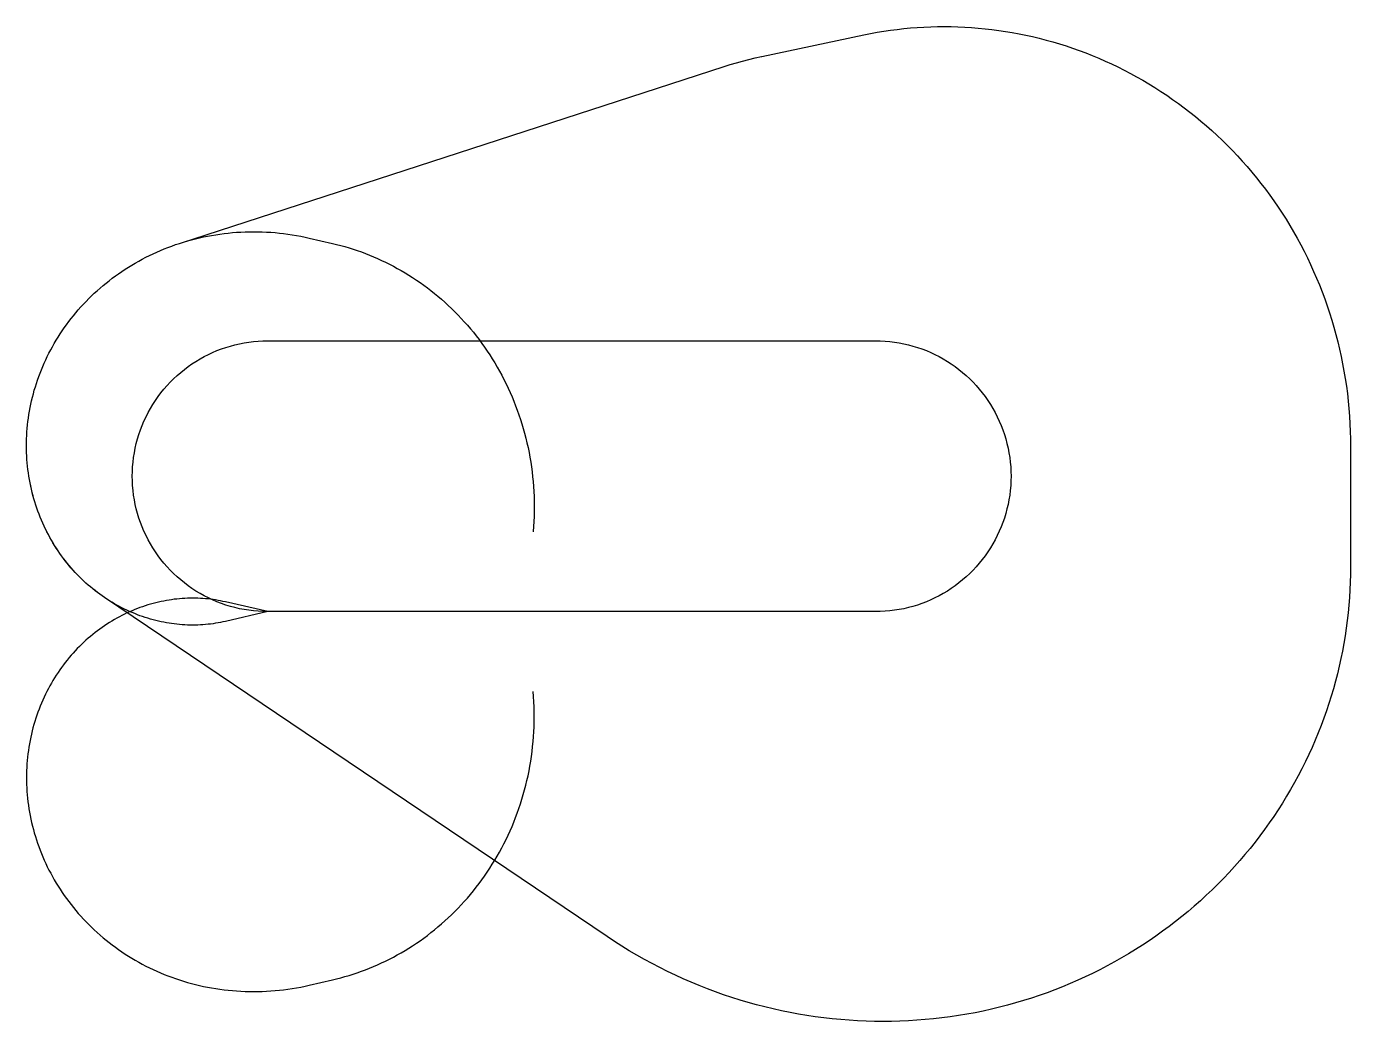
# Model space of a CAD drawing. Header units: metres. Extents: x -9096 to 40828, y -15452 to 22059.
import ezdxf

# ---------------------------------------------------------------- set-up
doc = ezdxf.new("R2010")
doc.units = ezdxf.units.M

msp = doc.modelspace()

# ---------------------------------------------------------------- linework, layer by layer
at = {"layer": 'NorminalTrack', "color": 1}
msp.add_lwpolyline([(0, 0), (0, 0), (-178, 3), (-356, 12), (-534, 28), (-711, 50), (-887, 78), (-1062, 112), (-1235, 152), (-1407, 198), (-1578, 250), (-1746, 308), (-1913, 372), (-2077, 441), (-2238, 517), (-2397, 598), (-2553, 684), (-2706, 776), (-2855, 873), (-3001, 975), (-3144, 1082), (-3282, 1195), (-3417, 1311), (-3547, 1433), (-3673, 1559), (-3794, 1689), (-3911, 1824), (-4024, 1962), (-4131, 2105), (-4233, 2251), (-4330, 2400), (-4422, 2553), (-4508, 2709), (-4589, 2868), (-4665, 3029), (-4734, 3193), (-4798, 3360), (-4856, 3528), (-4908, 3699), (-4954, 3871), (-4994, 4044), (-5028, 4219), (-5056, 4395), (-5078, 4572), (-5094, 4750), (-5103, 4928), (-5106, 5106), (-5103, 5284), (-5094, 5462), (-5078, 5640), (-5056, 5817), (-5028, 5993), (-4994, 6168), (-4954, 6341), (-4908, 6513), (-4856, 6684), (-4798, 6852), (-4734, 7019), (-4665, 7183), (-4589, 7344), (-4508, 7503), (-4422, 7659), (-4330, 7812), (-4233, 7961), (-4131, 8107), (-4024, 8249), (-3911, 8388), (-3794, 8522), (-3673, 8653), (-3547, 8779), (-3417, 8900), (-3282, 9017), (-3144, 9129), (-3001, 9237), (-2855, 9339), (-2706, 9436), (-2553, 9528), (-2397, 9614), (-2238, 9695), (-2077, 9770), (-1913, 9840), (-1746, 9904), (-1578, 9962), (-1407, 10014), (-1235, 10060), (-1062, 10100), (-887, 10134), (-711, 10162), (-534, 10184), (-356, 10199), (-178, 10209), (0, 10212), (0, 10212), (22921, 10212), (22921, 10212), (23099, 10209), (23277, 10199), (23455, 10184), (23632, 10162), (23808, 10134), (23983, 10100), (24156, 10060), (24328, 10014), (24499, 9962), (24667, 9904), (24834, 9840), (24998, 9770), (25159, 9695), (25318, 9614), (25474, 9528), (25627, 9436), (25776, 9339), (25922, 9237), (26065, 9129), (26203, 9017), (26338, 8900), (26468, 8779), (26594, 8653), (26716, 8522), (26832, 8388), (26945, 8249), (27052, 8107), (27154, 7961), (27251, 7812), (27343, 7659), (27429, 7503), (27510, 7344), (27586, 7183), (27655, 7019), (27719, 6852), (27777, 6684), (27829, 6513), (27875, 6341), (27915, 6168), (27949, 5993), (27977, 5817), (27999, 5640), (28015, 5462), (28024, 5284), (28027, 5106), (28024, 4928), (28015, 4750), (27999, 4572), (27977, 4395), (27949, 4219), (27915, 4044), (27875, 3871), (27829, 3699), (27777, 3528), (27719, 3360), (27655, 3193), (27586, 3029), (27510, 2868), (27429, 2709), (27343, 2553), (27251, 2400), (27154, 2251), (27052, 2105), (26945, 1962), (26832, 1824), (26716, 1689), (26594, 1559), (26468, 1433), (26338, 1311), (26203, 1195), (26065, 1082), (25922, 975), (25776, 873), (25627, 776), (25474, 684), (25318, 598), (25159, 517), (24998, 441), (24834, 372), (24667, 308), (24499, 250), (24328, 198), (24156, 152), (23983, 112), (23808, 78), (23632, 50), (23455, 28), (23277, 12), (23099, 3), (22921, 0), (0, 0)], dxfattribs=at)
at = {"layer": 'WindSpiral', "color": 5}
for points in [[(0, 0), (-1596, -368), (-1687, -388), (-1779, -407), (-1872, -424), (-1966, -440), (-2060, -454), (-2154, -466), (-2249, -477), (-2345, -486), (-2441, -494), (-2537, -500), (-2634, -504), (-2732, -506), (-2830, -507), (-2928, -506), (-3026, -504), (-3125, -499), (-3224, -493), (-3323, -485), (-3423, -476), (-3522, -464), (-3622, -451), (-3722, -436), (-3822, -420), (-3922, -401), (-4022, -381), (-4121, -358), (-4221, -334), (-4321, -309), (-4421, -281), (-4520, -251), (-4619, -220), (-4718, -187), (-4817, -152), (-4916, -115), (-5014, -76), (-5112, -36), (-5209, 6), (-5306, 51), (-5402, 97), (-5498, 145), (-5594, 194), (-5689, 246), (-5783, 299), (-5876, 354), (-5969, 411), (-6061, 470), (-6153, 531), (-6244, 593), (-6333, 657), (-6422, 723), (-6510, 791), (-6598, 860), (-6684, 931), (-6769, 1004), (-6853, 1079), (-6936, 1155), (-7019, 1233), (-7099, 1312), (-7179, 1394), (-7258, 1476), (-7335, 1561), (-7411, 1647), (-7486, 1735), (-7560, 1824), (-7632, 1915), (-7703, 2007), (-7772, 2101), (-7840, 2196), (-7906, 2293), (-7971, 2391), (-8035, 2491), (-8097, 2592), (-8157, 2694), (-8216, 2798), (-8272, 2903), (-8328, 3009), (-8381, 3116), (-8433, 3225), (-8483, 3335), (-8532, 3446), (-8578, 3559), (-8623, 3672), (-8666, 3787), (-8706, 3902), (-8745, 4019), (-8782, 4136), (-8818, 4255), (-8851, 4375), (-8882, 4495), (-8911, 4616), (-8938, 4738), (-8963, 4861), (-8986, 4985), (-9006, 5109), (-9025, 5234), (-9042, 5360), (-9056, 5486), (-9068, 5613), (-9078, 5741), (-9086, 5869), (-9092, 5997), (-9095, 6126), (-9096, 6255), (-9095, 6385), (-9091, 6515), (-9086, 6645), (-9078, 6775), (-9067, 6906), (-9055, 7037), (-9040, 7167), (-9022, 7298), (-9003, 7429), (-8981, 7560), (-8957, 7691), (-8930, 7822), (-8901, 7952), (-8870, 8083), (-8836, 8213), (-8800, 8343), (-8761, 8473), (-8721, 8602), (-8677, 8731), (-8632, 8859), (-8584, 8987), (-8534, 9114), (-8481, 9241), (-8426, 9367), (-8369, 9493), (-8310, 9618), (-8248, 9742), (-8183, 9865), (-8117, 9988), (-8048, 10109), (-7977, 10230), (-7903, 10350), (-7828, 10468), (-7750, 10586), (-7670, 10703), (-7587, 10818), (-7503, 10932), (-7416, 11045), (-7327, 11157), (-7236, 11268), (-7143, 11377), (-7047, 11485), (-6950, 11591), (-6850, 11696), (-6748, 11799), (-6645, 11901), (-6539, 12001), (-6431, 12100), (-6322, 12197), (-6210, 12292), (-6097, 12386), (-5981, 12477), (-5864, 12567), (-5745, 12655), (-5624, 12741), (-5501, 12826), (-5377, 12908), (-5251, 12988), (-5123, 13067), (-4994, 13143), (-4862, 13217), (-4730, 13289), (-4596, 13359), (-4460, 13426), (-4323, 13492), (-4184, 13555), (-4044, 13616), (-3903, 13674), (-3760, 13730), (-3616, 13784), (-3471, 13836), (-3324, 13884), (-3324, 13884), (17211, 20551), (17442, 20623), (17674, 20692), (17907, 20757), (18142, 20817), (18379, 20874), (18616, 20927), (18625, 20928), (22483, 21745), (22730, 21795), (22979, 21841), (23228, 21882), (23478, 21919), (23730, 21952), (23982, 21981), (24235, 22005), (24489, 22025), (24743, 22040), (24999, 22051), (25254, 22057), (25510, 22059), (25766, 22057), (26023, 22050), (26280, 22039), (26537, 22023), (26794, 22002), (27050, 21977), (27307, 21948), (27564, 21914), (27820, 21875), (28076, 21832), (28331, 21785), (28586, 21732), (28841, 21676), (29094, 21615), (29347, 21549), (29599, 21479), (29850, 21404), (30100, 21325), (30349, 21242), (30597, 21154), (30843, 21061), (31089, 20964), (31333, 20863), (31575, 20758), (31816, 20648), (32055, 20533), (32292, 20415), (32528, 20292), (32762, 20164), (32993, 20033), (33223, 19897), (33451, 19758), (33676, 19614), (33900, 19466), (34121, 19313), (34339, 19157), (34555, 18997), (34769, 18833), (34979, 18665), (35188, 18493), (35393, 18317), (35596, 18138), (35795, 17955), (35992, 17768), (36186, 17577), (36376, 17383), (36563, 17185), (36747, 16984), (36928, 16779), (37106, 16571), (37280, 16360), (37450, 16145), (37617, 15927), (37780, 15706), (37940, 15482), (38096, 15254), (38248, 15024), (38396, 14791), (38540, 14555), (38681, 14316), (38817, 14075), (38949, 13831), (39078, 13584), (39201, 13335), (39321, 13083), (39437, 12829), (39548, 12573), (39655, 12314), (39757, 12053), (39855, 11791), (39949, 11526), (40038, 11259), (40122, 10991), (40202, 10720), (40277, 10448), (40348, 10175), (40413, 9900), (40474, 9623), (40531, 9345), (40582, 9066), (40629, 8785), (40671, 8504), (40708, 8221), (40740, 7938), (40767, 7653), (40789, 7368), (40806, 7082), (40818, 6796), (40826, 6509), (40828, 6236), (40828, 1681), (40825, 1394), (40818, 1106), (40805, 817), (40788, 529), (40765, 241), (40737, -47), (40704, -335), (40667, -623), (40624, -910), (40576, -1197), (40522, -1484), (40464, -1770), (40401, -2055), (40333, -2339), (40260, -2622), (40181, -2905), (40098, -3186), (40010, -3466), (39916, -3745), (39818, -4022), (39715, -4298), (39607, -4573), (39494, -4846), (39376, -5117), (39253, -5387), (39125, -5654), (38993, -5920), (38856, -6184), (38714, -6445), (38567, -6704), (38416, -6961), (38259, -7216), (38099, -7468), (37934, -7718), (37764, -7965), (37590, -8209), (37411, -8450), (37228, -8689), (37041, -8924), (36849, -9157), (36653, -9387), (36453, -9613), (36248, -9836), (36040, -10055), (35828, -10272), (35611, -10484), (35391, -10693), (35166, -10899), (34938, -11101), (34706, -11299), (34471, -11493), (34232, -11683), (33989, -11869), (33743, -12052), (33493, -12230), (33240, -12404), (32984, -12573), (32724, -12739), (32462, -12899), (32196, -13056), (31927, -13208), (31656, -13356), (31381, -13498), (31104, -13637), (30824, -13770), (30542, -13899), (30256, -14023), (29969, -14142), (29679, -14256), (29387, -14365), (29093, -14470), (28796, -14569), (28498, -14663), (28197, -14752), (27895, -14836), (27591, -14914), (27286, -14988), (26978, -15056), (26670, -15119), (26360, -15176), (26048, -15228), (25736, -15275), (25422, -15316), (25107, -15352), (24791, -15382), (24475, -15407), (24158, -15427), (23840, -15441), (23521, -15449), (23203, -15452), (22883, -15449), (22564, -15441), (22244, -15427), (21925, -15407), (21605, -15382), (21285, -15351), (20966, -15315), (20647, -15273), (20329, -15225), (20011, -15172), (19694, -15113), (19377, -15049), (19061, -14979), (18746, -14903), (18433, -14822), (18120, -14735), (17809, -14643), (17498, -14545), (17190, -14442), (16883, -14333), (16577, -14219), (16273, -14099), (15971, -13974), (15671, -13844), (15373, -13708), (15077, -13567), (14783, -13420), (14492, -13268), (14202, -13111), (13916, -12949), (13632, -12782), (13350, -12609), (13072, -12432), (12796, -12250), (-6151, 530), (-6242, 592), (-6332, 656), (-6421, 722), (-6509, 789), (-6596, 859), (-6682, 930), (-6768, 1003), (-6852, 1077), (-6935, 1153), (-7017, 1231), (-7098, 1311), (-7178, 1392), (-7256, 1475), (-7334, 1559), (-7410, 1645), (-7485, 1733), (-7558, 1822), (-7631, 1913), (-7701, 2005), (-7771, 2099), (-7839, 2194), (-7905, 2291), (-7970, 2389), (-8034, 2489), (-8096, 2590), (-8156, 2692), (-8214, 2796), (-8271, 2901), (-8327, 3007), (-8380, 3114), (-8432, 3223), (-8482, 3333), (-8531, 3444), (-8577, 3557), (-8622, 3670), (-8665, 3785), (-8706, 3900), (-8745, 4017), (-8782, 4134), (-8817, 4253), (-8850, 4372), (-8881, 4493), (-8910, 4614), (-8937, 4736), (-8962, 4859), (-8985, 4983), (-9006, 5107), (-9025, 5232), (-9041, 5358), (-9056, 5484), (-9068, 5611), (-9078, 5738), (-9086, 5866), (-9091, 5995), (-9095, 6124), (-9096, 6253), (-9096, 6253)], [(0, 0), (-1596, -368), (-1687, -388), (-1779, -407), (-1872, -424), (-1966, -440), (-2060, -454), (-2154, -466), (-2249, -477), (-2345, -486), (-2441, -494), (-2537, -500), (-2634, -504), (-2732, -506), (-2830, -507), (-2928, -506), (-3026, -504), (-3125, -499), (-3224, -493), (-3323, -485), (-3423, -476), (-3522, -464), (-3622, -451), (-3722, -436), (-3822, -420), (-3922, -401), (-4022, -381), (-4121, -358), (-4221, -334), (-4321, -309), (-4421, -281), (-4520, -251), (-4619, -220), (-4718, -187), (-4817, -152), (-4916, -115), (-5014, -76), (-5112, -36), (-5209, 6), (-5306, 51), (-5402, 97), (-5498, 145), (-5594, 194), (-5689, 246), (-5783, 299), (-5876, 354), (-5969, 411), (-6061, 470), (-6153, 531), (-6244, 593), (-6333, 657), (-6422, 723), (-6510, 791), (-6598, 860), (-6684, 931), (-6769, 1004), (-6853, 1079), (-6936, 1155), (-7019, 1233), (-7099, 1312), (-7179, 1394), (-7258, 1476), (-7335, 1561), (-7411, 1647), (-7486, 1735), (-7560, 1824), (-7632, 1915), (-7703, 2007), (-7772, 2101), (-7840, 2196), (-7906, 2293), (-7971, 2391), (-8035, 2491), (-8097, 2592), (-8157, 2694), (-8216, 2798), (-8272, 2903), (-8328, 3009), (-8381, 3116), (-8433, 3225), (-8483, 3335), (-8532, 3446), (-8578, 3559), (-8623, 3672), (-8666, 3787), (-8706, 3902), (-8745, 4019), (-8782, 4136), (-8818, 4255), (-8851, 4375), (-8882, 4495), (-8911, 4616), (-8938, 4738), (-8963, 4861), (-8986, 4985), (-9006, 5109), (-9025, 5234), (-9042, 5360), (-9056, 5486), (-9068, 5613), (-9078, 5741), (-9086, 5869), (-9092, 5997), (-9095, 6126), (-9096, 6255), (-9095, 6385), (-9091, 6515), (-9086, 6645), (-9078, 6775), (-9067, 6906), (-9055, 7037), (-9040, 7167), (-9022, 7298), (-9003, 7429), (-8981, 7560), (-8957, 7691), (-8930, 7822), (-8901, 7952), (-8870, 8083), (-8836, 8213), (-8800, 8343), (-8761, 8473), (-8721, 8602), (-8677, 8731), (-8632, 8859), (-8584, 8987), (-8534, 9114), (-8481, 9241), (-8426, 9367), (-8369, 9493), (-8310, 9618), (-8248, 9742), (-8183, 9865), (-8117, 9988), (-8048, 10109), (-7977, 10230), (-7903, 10350), (-7828, 10468), (-7750, 10586), (-7670, 10703), (-7587, 10818), (-7503, 10932), (-7416, 11045), (-7327, 11157), (-7236, 11268), (-7143, 11377), (-7047, 11485), (-6950, 11591), (-6850, 11696), (-6748, 11799), (-6645, 11901), (-6539, 12001), (-6431, 12100), (-6322, 12197), (-6210, 12292), (-6097, 12386), (-5981, 12477), (-5864, 12567), (-5745, 12655), (-5624, 12741), (-5501, 12826), (-5377, 12908), (-5251, 12988), (-5123, 13067), (-4994, 13143), (-4862, 13217), (-4730, 13289), (-4596, 13359), (-4460, 13426), (-4323, 13492), (-4184, 13555), (-4044, 13616), (-3903, 13674), (-3760, 13730), (-3616, 13784), (-3471, 13836), (-3324, 13884), (-3177, 13931), (-3028, 13975), (-2878, 14016), (-2727, 14055), (-2576, 14092), (-2423, 14126), (-2269, 14157), (-2114, 14186), (-1959, 14211), (-1803, 14235), (-1646, 14255), (-1488, 14273), (-1330, 14288), (-1171, 14301), (-1012, 14311), (-852, 14318), (-692, 14322), (-531, 14323), (-370, 14322), (-209, 14317), (-47, 14310), (115, 14300), (277, 14288), (439, 14272), (601, 14253), (763, 14232), (925, 14208), (1087, 14181), (1249, 14151), (1410, 14118), (1566, 14083), (2437, 13882), (2594, 13844), (2752, 13804), (2908, 13760), (3065, 13714), (3221, 13665), (3376, 13613), (3531, 13558), (3685, 13501), (3838, 13441), (3990, 13377), (4142, 13311), (4293, 13243), (4443, 13171), (4592, 13097), (4740, 13020), (4887, 12940), (5033, 12858), (5178, 12773), (5321, 12685), (5464, 12594), (5604, 12501), (5744, 12405), (5882, 12307), (6019, 12205), (6154, 12102), (6288, 11995), (6420, 11887), (6550, 11775), (6679, 11662), (6806, 11545), (6931, 11427), (7054, 11306), (7176, 11182), (7295, 11056), (7413, 10928), (7528, 10798), (7641, 10665), (7753, 10530), (7862, 10393), (7969, 10254), (8074, 10112), (8176, 9969), (8276, 9823), (8374, 9676), (8469, 9526), (8562, 9374), (8652, 9221), (8740, 9066), (8826, 8909), (8908, 8750), (8989, 8589), (9066, 8427), (9141, 8263), (9213, 8098), (9282, 7931), (9349, 7762), (9412, 7592), (9473, 7421), (9531, 7248), (9586, 7074), (9638, 6898), (9687, 6722), (9733, 6544), (9776, 6365), (9816, 6185), (9853, 6004), (9886, 5822), (9917, 5639), (9945, 5455), (9969, 5271), (9990, 5086), (10008, 4900), (10023, 4713), (10034, 4526), (10042, 4338), (10047, 4150), (10049, 3962), (10048, 3773), (10043, 3584), (10034, 3394), (10023, 3205), (10008, 3015), (10007, 3009)], [(0, 0), (-1596, 368), (-1687, 388), (-1779, 407), (-1872, 424), (-1966, 440), (-2060, 454), (-2154, 466), (-2249, 477), (-2345, 486), (-2441, 494), (-2537, 500), (-2634, 504), (-2732, 506), (-2830, 507), (-2928, 506), (-3026, 504), (-3125, 499), (-3224, 493), (-3323, 485), (-3423, 476), (-3522, 464), (-3622, 451), (-3722, 436), (-3822, 420), (-3922, 401), (-4022, 381), (-4121, 358), (-4221, 334), (-4321, 309), (-4421, 281), (-4520, 251), (-4619, 220), (-4718, 187), (-4817, 152), (-4916, 115), (-5014, 76), (-5112, 36), (-5209, -6), (-5306, -51), (-5402, -97), (-5498, -145), (-5594, -194), (-5689, -246), (-5783, -299), (-5876, -354), (-5969, -411), (-6061, -470), (-6153, -531), (-6244, -593), (-6333, -657), (-6422, -723), (-6510, -791), (-6598, -860), (-6684, -931), (-6769, -1004), (-6853, -1079), (-6936, -1155), (-7019, -1233), (-7099, -1312), (-7179, -1394), (-7258, -1476), (-7335, -1561), (-7411, -1647), (-7486, -1735), (-7560, -1824), (-7632, -1915), (-7703, -2007), (-7772, -2101), (-7840, -2196), (-7906, -2293), (-7971, -2391), (-8035, -2491), (-8097, -2592), (-8157, -2694), (-8216, -2798), (-8272, -2903), (-8328, -3009), (-8381, -3116), (-8433, -3225), (-8483, -3335), (-8532, -3446), (-8578, -3559), (-8623, -3672), (-8666, -3787), (-8706, -3902), (-8745, -4019), (-8782, -4136), (-8818, -4255), (-8851, -4375), (-8882, -4495), (-8911, -4616), (-8938, -4738), (-8963, -4861), (-8986, -4985), (-9006, -5109), (-9025, -5234), (-9042, -5360), (-9056, -5486), (-9068, -5613), (-9078, -5741), (-9086, -5869), (-9092, -5997), (-9095, -6126), (-9096, -6255), (-9095, -6385), (-9091, -6515), (-9086, -6645), (-9078, -6775), (-9067, -6906), (-9055, -7037), (-9040, -7167), (-9022, -7298), (-9003, -7429), (-8981, -7560), (-8957, -7691), (-8930, -7822), (-8901, -7952), (-8870, -8083), (-8836, -8213), (-8800, -8343), (-8761, -8473), (-8721, -8602), (-8677, -8731), (-8632, -8859), (-8584, -8987), (-8534, -9114), (-8481, -9241), (-8426, -9367), (-8369, -9493), (-8310, -9618), (-8248, -9742), (-8183, -9865), (-8117, -9988), (-8048, -10109), (-7977, -10230), (-7903, -10350), (-7828, -10468), (-7750, -10586), (-7670, -10703), (-7587, -10818), (-7503, -10932), (-7416, -11045), (-7327, -11157), (-7236, -11268), (-7143, -11377), (-7047, -11485), (-6950, -11591), (-6850, -11696), (-6748, -11799), (-6645, -11901), (-6539, -12001), (-6431, -12100), (-6322, -12197), (-6210, -12292), (-6097, -12386), (-5981, -12477), (-5864, -12567), (-5745, -12655), (-5624, -12741), (-5501, -12826), (-5377, -12908), (-5251, -12988), (-5123, -13067), (-4994, -13143), (-4862, -13217), (-4730, -13289), (-4596, -13359), (-4460, -13426), (-4323, -13492), (-4184, -13555), (-4044, -13616), (-3903, -13674), (-3760, -13730), (-3616, -13784), (-3471, -13836), (-3324, -13884), (-3177, -13931), (-3028, -13975), (-2878, -14016), (-2727, -14055), (-2576, -14092), (-2423, -14126), (-2269, -14157), (-2114, -14186), (-1959, -14211), (-1803, -14235), (-1646, -14255), (-1488, -14273), (-1330, -14288), (-1171, -14301), (-1012, -14311), (-852, -14318), (-692, -14322), (-531, -14323), (-370, -14322), (-209, -14317), (-47, -14310), (115, -14300), (277, -14288), (439, -14272), (601, -14253), (763, -14232), (925, -14208), (1087, -14181), (1249, -14151), (1410, -14118), (1566, -14083), (2437, -13882), (2594, -13844), (2752, -13804), (2908, -13760), (3065, -13714), (3221, -13665), (3376, -13613), (3531, -13558), (3685, -13501), (3838, -13441), (3990, -13377), (4142, -13311), (4293, -13243), (4443, -13171), (4592, -13097), (4740, -13020), (4887, -12940), (5033, -12858), (5178, -12773), (5321, -12685), (5464, -12594), (5604, -12501), (5744, -12405), (5882, -12307), (6019, -12205), (6154, -12102), (6288, -11995), (6420, -11887), (6550, -11775), (6679, -11662), (6806, -11545), (6931, -11427), (7054, -11306), (7176, -11182), (7295, -11056), (7413, -10928), (7528, -10798), (7641, -10665), (7753, -10530), (7862, -10393), (7969, -10254), (8074, -10112), (8176, -9969), (8276, -9823), (8374, -9676), (8469, -9526), (8562, -9374), (8652, -9221), (8740, -9066), (8826, -8909), (8908, -8750), (8989, -8589), (9066, -8427), (9141, -8263), (9213, -8098), (9282, -7931), (9349, -7762), (9412, -7592), (9473, -7421), (9531, -7248), (9586, -7074), (9638, -6898), (9687, -6722), (9733, -6544), (9776, -6365), (9816, -6185), (9853, -6004), (9886, -5822), (9917, -5639), (9945, -5455), (9969, -5271), (9990, -5086), (10008, -4900), (10023, -4713), (10034, -4526), (10042, -4338), (10047, -4150), (10049, -3962), (10048, -3773), (10043, -3584), (10034, -3394), (10023, -3205), (10008, -3015), (10007, -3009)]]:
    msp.add_lwpolyline(points, dxfattribs=at)

doc.saveas('drawing.dxf')
